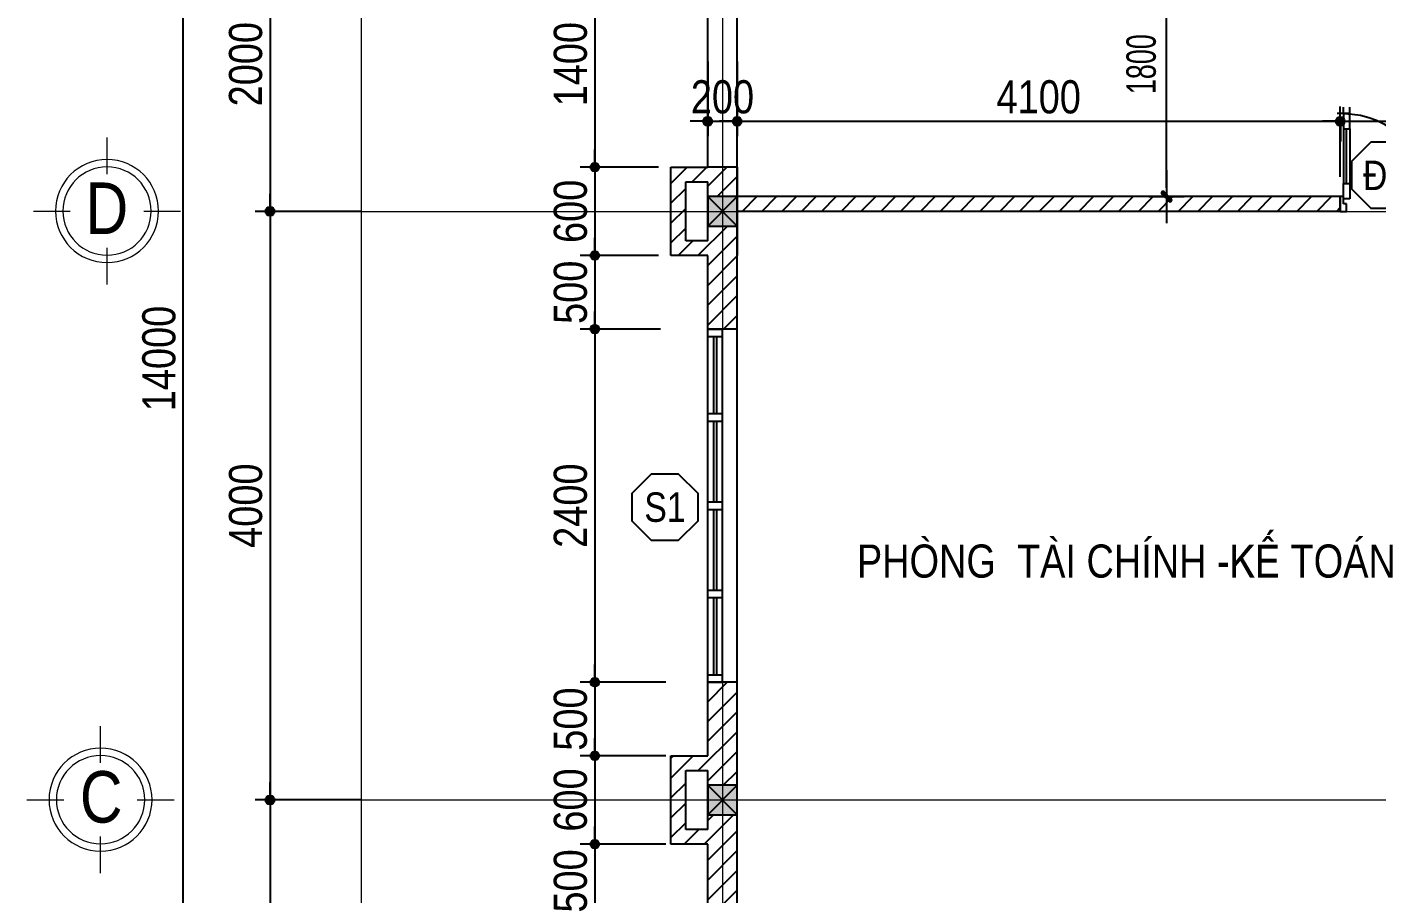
# Model space of a CAD drawing. Header units: millimetres. Extents: x 159 to 40204, y 182 to 23522.
# Drawn here: x 159 to 9337, y 10836 to 16727 of the extents above; entities that cross this region are included whole.
import ezdxf
from ezdxf.enums import TextEntityAlignment as Align

# ---------------------------------------------------------------- set-up
doc = ezdxf.new("R2010")
doc.units = ezdxf.units.MM
doc.linetypes.add('ACAD_ISO10W100', pattern=[18, 12, -3, 0, -3])
for name, color, linetype in [('009', 251, 'Continuous'), ('DIM', 1, 'Continuous'), ('DOOR', 20, 'Continuous'), ('MEDIUM', 2, 'Continuous'), ('TAGS', 60, 'Continuous'), ('TEXT', 7, 'Continuous'), ('TUONG', 131, 'Continuous'), ('WALL', 4, 'Continuous')]:
    doc.layers.add(name, color=color, linetype=linetype)
doc.layers.add('TEN TRUC', color=3, linetype='Continuous', lineweight=18)
doc.layers.add('TRUC', color=24, linetype='Continuous', lineweight=0)
doc.styles.add('1', font='', dxfattribs={"height": 250})
doc.styles.add('HEL-CONDENSE', font='')
doc.styles.add('KICHTHUOC', font='', dxfattribs={"width": 0.8})
doc.styles.add('VNI-HELVE-CONDENSEN', font='')
doc.styles.get('1').set_extended_font_data('VNI-Helve-Condense')
doc.styles.get('HEL-CONDENSE').set_extended_font_data('VNI-Helve-Condense')
doc.styles.get('KICHTHUOC').set_extended_font_data('VNI-Helve-Condense')
doc.styles.get('VNI-HELVE-CONDENSEN').set_extended_font_data('VNI-Helve-Condense')
doc.dimstyles.new('1-100', dxfattribs={"dimtxt": 200, "dimasz": 60, "dimexe": 0, "dimexo": 0, "dimgap": 70, "dimtad": 1, "dimtoh": 1, "dimdec": 0, "dimzin": 9, "dimdsep": 46, "dimtxsty": 'KICHTHUOC', "dimblk": 'KTHUOC', "dimcen": 15, "dimdle": 150, "dimclrd": 256, "dimclre": 256, "dimclrt": 7, "dimadec": 0, "dimazin": 0, "dimtfac": 1, "dimtdec": 0, "dimtix": 1, "dimtmove": 2, "dimatfit": 3, "dimfxl": 1, "dimtolj": 1, "dimtzin": 1, "dimarcsym": 0})
doc.dimstyles.new('D100', dxfattribs={"dimtxt": 225, "dimasz": 1.2, "dimexe": 100, "dimexo": 0, "dimgap": 50, "dimtad": 1, "dimdec": 0, "dimzin": 13, "dimdsep": 46, "dimtxsty": 'HEL-CONDENSE', "dimblk": 'D50', "dimcen": 0, "dimclrd": 1, "dimclre": 1, "dimclrt": 7, "dimadec": 0, "dimazin": 0, "dimtfac": 1, "dimtdec": 0, "dimtmove": 0, "dimatfit": 3, "dimldrblk": 'D50', "dimfxl": 1, "dimtolj": 1, "dimtzin": 13, "dimarcsym": 0})

# ---------------------------------------------------------------- blocks, each defined once
blk = doc.blocks.new('A$C1CA434F2')
at = {"layer": 'DOOR'}
for p, q in [((-289.1, -309.3), (-289.1, -409.3)), ((-289.1, -309.3), (2110.9, -309.3)), ((-239.1, -309.3), (-239.1, -409.3)), ((885.9, -309.3), (885.9, -409.3)), ((935.9, -309.3), (935.9, -409.3)), ((1486.2, -309.3), (1486.2, -409.3)), ((1536.2, -309.3), (1536.2, -409.3)), ((2060.9, -309.3), (2060.9, -409.3)), ((2110.9, -309.3), (2110.9, -409.3)), ((-289.1, -409.3), (2110.9, -409.3))]:
    blk.add_line(p, q, dxfattribs=at)
at = {"layer": 'DOOR', "color": 251}
for p, q in [((285.2, -349.3), (-239.1, -349.3)), ((885.9, -349.3), (335.2, -349.3)), ((1486.2, -349.3), (935.9, -349.3)), ((2060.9, -349.3), (1536.2, -349.3)), ((285.2, -369.3), (-239.1, -369.3)), ((885.9, -369.3), (335.2, -369.3)), ((1486.2, -369.3), (935.9, -369.3)), ((2060.9, -369.3), (1536.2, -369.3))]:
    blk.add_line(p, q, dxfattribs=at)
at = {"layer": 'DOOR', "linetype": 'ByBlock', "lineweight": -2}
for p, q in [((285.2, -409.3), (285.2, -309.3)), ((335.2, -409.3), (335.2, -309.3))]:
    blk.add_line(p, q, dxfattribs=at)
blk = doc.blocks.new('D50')
at = {"layer": 'DIM'}
blk.add_hatch(color=256, dxfattribs=at).paths.add_polyline_path([(25, 0, 1), (-25, 0, 1)])
blk.add_line((25, 0), (100, 0), dxfattribs=at)
blk.add_circle((0, 0), 25, dxfattribs=at)
blk = doc.blocks.new('*D442')
at = {"layer": 'DEFPOINTS', "color": 0, "transparency": 16777216}
for p in [(2433.4, 17474.4), (1811.5, 15474.4), (2433.4, 15474.4)]:
    blk.add_point(p, dxfattribs=at)
at = {"layer": 'DIM', "color": 1, "lineweight": -2, "transparency": 16777216}
for p, q in [((2433.4, 17474.4), (1711.5, 17474.4)), ((1811.5, 17473.2), (1811.5, 15475.6)), ((2433.4, 15474.4), (1711.5, 15474.4))]:
    blk.add_line(p, q, dxfattribs=at)
at = {"layer": 'DIM', "color": 1, "lineweight": -2, "transparency": 16777216, "xscale": 1.199999999999999, "yscale": 1.199999999999999, "zscale": 1.199999999999999}
for p, rotation in [((1811.5, 17474.4), 90), ((1811.5, 15474.4), 270)]:
    blk.add_blockref('D50', p, dxfattribs=dict(at, rotation=rotation))
at = {"layer": 'DIM', "color": 7, "transparency": 16777216, "insert": (1646.6, 16474.4), "char_height": 225, "attachment_point": 5, "rotation": 90, "style": 'HEL-CONDENSE'}
blk.add_mtext('\\A1;2000', dxfattribs=at)
blk = doc.blocks.new('*D443')
at = {"layer": 'DEFPOINTS', "color": 0, "transparency": 16777216}
for p in [(2433.4, 15474.4), (1811.5, 11474.4), (2433.4, 11474.4)]:
    blk.add_point(p, dxfattribs=at)
at = {"layer": 'DIM', "color": 1, "lineweight": -2, "transparency": 16777216}
for p, q in [((2433.4, 15474.4), (1711.5, 15474.4)), ((1811.5, 15473.2), (1811.5, 11475.6)), ((2433.4, 11474.4), (1711.5, 11474.4))]:
    blk.add_line(p, q, dxfattribs=at)
at = {"layer": 'DIM', "color": 1, "lineweight": -2, "transparency": 16777216, "xscale": 1.199999999999999, "yscale": 1.199999999999999, "zscale": 1.199999999999999}
for p, rotation in [((1811.5, 15474.4), 90), ((1811.5, 11474.4), 270)]:
    blk.add_blockref('D50', p, dxfattribs=dict(at, rotation=rotation))
at = {"layer": 'DIM', "color": 7, "transparency": 16777216, "insert": (1646.6, 13474.4), "char_height": 225, "attachment_point": 5, "rotation": 90, "style": 'HEL-CONDENSE'}
blk.add_mtext('\\A1;4000', dxfattribs=at)
blk = doc.blocks.new('*D444')
at = {"layer": 'DEFPOINTS', "color": 0, "transparency": 16777216}
for p in [(2433.4, 11474.4), (1811.5, 9474.4), (2433.4, 9474.4)]:
    blk.add_point(p, dxfattribs=at)
at = {"layer": 'DIM', "color": 1, "lineweight": -2, "transparency": 16777216}
for p, q in [((2433.4, 11474.4), (1711.5, 11474.4)), ((1811.5, 11473.2), (1811.5, 9475.6)), ((2433.4, 9474.4), (1711.5, 9474.4))]:
    blk.add_line(p, q, dxfattribs=at)
at = {"layer": 'DIM', "color": 1, "lineweight": -2, "transparency": 16777216, "xscale": 1.199999999999999, "yscale": 1.199999999999999, "zscale": 1.199999999999999}
for p, rotation in [((1811.5, 11474.4), 90), ((1811.5, 9474.4), 270)]:
    blk.add_blockref('D50', p, dxfattribs=dict(at, rotation=rotation))
at = {"layer": 'DIM', "color": 7, "transparency": 16777216, "insert": (1646.6, 10474.4), "char_height": 225, "attachment_point": 5, "rotation": 90, "style": 'HEL-CONDENSE'}
blk.add_mtext('\\A1;2000', dxfattribs=at)
blk = doc.blocks.new('A$C206177D3')
at = {"layer": 'TEN TRUC', "ltscale": 1000}
for p, q in [((-36.6, 240.1), (-36.6, 490.1)), ((-286.6, -9.9), (-536.6, -9.9)), ((463.4, -9.9), (213.4, -9.9)), ((-36.6, -509.9), (-36.6, -259.9))]:
    blk.add_line(p, q, dxfattribs=at)
blk.add_circle((-36.6, -9.9), 350, dxfattribs=at)
at = {"layer": 'TEN TRUC', "color": 254, "ltscale": 1000}
blk.add_circle((-36.6, -9.9), 300, dxfattribs=at)
blk = doc.blocks.new('A$C225A2996')
at = {"layer": 'WALL'}
blk.add_hatch(color=4, dxfattribs=at).paths.add_polyline_path([(531.4, 81.6), (731.4, 81.6), (731.4, 281.6), (531.4, 281.6)])
at = {"layer": 'WALL', "color": 4}
for p, q in [((531.4, 281.6), (731.4, 81.6)), ((531.4, 81.6), (731.4, 281.6))]:
    blk.add_line(p, q, dxfattribs=at)
blk.add_lwpolyline([(531.4, 81.6), (731.4, 81.6), (731.4, 281.6), (531.4, 281.6)], close=True, dxfattribs=at)
blk = doc.blocks.new('KH-CUADI')
at = {"layer": 'TAGS'}
blk.add_lwpolyline([(-124, 300), (-300, 124), (-300, -124), (-124, -300), (124, -300), (300, -124), (300, 124), (124, 300)], close=True, dxfattribs=at)
at = {"layer": 'TAGS', "style": 'VNI-HELVE-CONDENSEN'}
blk.add_attdef('D', text='', height=300, dxfattribs=at).set_placement((0, 0), align=Align.MIDDLE)
blk = doc.blocks.new('A$C48B57989')
at = {"layer": 'DOOR'}
for p, q in [((-446, 752.5), (-403.1, 752.5)), ((-446, 652.5), (-446, 752.5)), ((-403.1, 752.5), (-403.1, 702.5)), ((711.1, 752.5), (711.1, 702.5)), ((754, 752.5), (711.1, 752.5)), ((754, 652.5), (754, 752.5)), ((-424.6, 652.5), (-446, 652.5)), ((-403.1, 702.5), (-424.6, 702.5)), ((-424.6, 702.5), (-424.6, 652.5)), ((-381.7, 666.8), (-424.6, 666.8)), ((-424.6, 666.8), (-424.6, 563.9)), ((-381.7, 563.9), (-381.7, 666.8)), ((689.7, 563.9), (689.7, 652.5)), ((689.7, 652.5), (732.6, 652.5)), ((711.1, 702.5), (732.6, 702.5)), ((732.6, 702.5), (732.6, 652.5)), ((732.6, 652.5), (754, 652.5)), ((732.6, 652.5), (732.6, 563.9)), ((-424.6, 563.9), (-381.7, 563.9)), ((-424.6, 171.4), (-424.6, 563.9)), ((-403.1, 563.9), (-403.1, 191)), ((-381.7, 191), (-381.7, 563.9)), ((689.7, 191), (689.7, 563.9)), ((732.6, 563.9), (689.7, 563.9)), ((711.1, 563.9), (711.1, 191)), ((732.6, 171.4), (732.6, 563.9)), ((-448.8, 131.8), (-448.8, 277.2)), ((-443.9, 277.2), (-448.8, 277.2)), ((-443.9, 156), (-443.9, 277.2)), ((752, 156), (752, 277.2)), ((752, 277.2), (756.8, 277.2)), ((756.8, 131.8), (756.8, 277.2)), ((-424.6, 191), (-381.7, 191)), ((-424.6, 88.2), (-424.6, 191)), ((-381.7, 191), (-381.7, 88.2)), ((732.6, 191), (689.7, 191)), ((689.7, 191), (689.7, 88.2)), ((732.6, 88.2), (732.6, 191)), ((-424.6, 131.8), (-448.8, 131.8)), ((-424.6, 156), (-443.9, 156)), ((-424.6, 131.8), (-424.6, 156)), ((732.6, 131.8), (732.6, 156)), ((732.6, 156), (752, 156)), ((732.6, 131.8), (756.8, 131.8)), ((-424.6, 88.2), (-467.4, 88.2)), ((-424.6, 88.2), (-424.6, 45.3)), ((-381.7, 88.2), (-424.6, 88.2)), ((-381.7, 88.2), (-381.7, 45.3)), ((689.7, 88.2), (689.7, 45.3)), ((689.7, 88.2), (732.6, 88.2)), ((732.6, 88.2), (732.6, 45.3)), ((732.6, 88.2), (775.4, 88.2))]:
    blk.add_line(p, q, dxfattribs=at)
at = {"layer": 'DOOR', "color": 251}
for centre, major_axis, start_param, end_param in [((-424.6, 666.8), (409.1, 409.1), 3.926991, 5.497787), ((732.6, 666.8), (-409.1, 409.1), 0.785398, 2.356194)]:
    blk.add_ellipse(centre, major_axis=major_axis, ratio=1, start_param=start_param, end_param=end_param, dxfattribs=at)
blk = doc.blocks.new('*D253')
at = {"layer": 'DEFPOINTS', "color": 0, "transparency": 16777216}
for p in [(4787.4, 16492.8), (4987.4, 16492.8), (4987.4, 16086.1)]:
    blk.add_point(p, dxfattribs=at)
at = {"layer": 'DIM', "color": 1, "lineweight": -2, "transparency": 16777216}
for p, q in [((4787.4, 16492.8), (4787.4, 15986.1)), ((4987.4, 16492.8), (4987.4, 15986.1)), ((4788.6, 16086.1), (4986.2, 16086.1))]:
    blk.add_line(p, q, dxfattribs=at)
at = {"layer": 'DIM', "color": 1, "lineweight": -2, "transparency": 16777216, "xscale": 1.199999999999999, "yscale": 1.199999999999999, "zscale": 1.199999999999999, "rotation": 180}
blk.add_blockref('D50', (4787.4, 16086.1), dxfattribs=at)
at = {"layer": 'DIM', "color": 1, "lineweight": -2, "transparency": 16777216, "xscale": 1.199999999999999, "yscale": 1.199999999999999, "zscale": 1.199999999999999}
blk.add_blockref('D50', (4987.4, 16086.1), dxfattribs=at)
at = {"layer": 'DIM', "color": 7, "transparency": 16777216, "insert": (4887.4, 16251), "char_height": 225, "attachment_point": 5, "style": 'HEL-CONDENSE'}
blk.add_mtext('\\A1;200', dxfattribs=at)
blk = doc.blocks.new('*D254')
at = {"layer": 'DEFPOINTS', "color": 0, "transparency": 16777216}
for p in [(4987.4, 16492.8), (9087.4, 16086.1), (9087.4, 15709.6)]:
    blk.add_point(p, dxfattribs=at)
at = {"layer": 'DIM', "color": 1, "lineweight": -2, "transparency": 16777216}
for p, q in [((4987.4, 16492.8), (4987.4, 15986.1)), ((9087.4, 15709.6), (9087.4, 16186.1)), ((4988.6, 16086.1), (9086.2, 16086.1))]:
    blk.add_line(p, q, dxfattribs=at)
at = {"layer": 'DIM', "color": 1, "lineweight": -2, "transparency": 16777216, "xscale": 1.199999999999999, "yscale": 1.199999999999999, "zscale": 1.199999999999999, "rotation": 180}
blk.add_blockref('D50', (4987.4, 16086.1), dxfattribs=at)
at = {"layer": 'DIM', "color": 1, "lineweight": -2, "transparency": 16777216, "xscale": 1.199999999999999, "yscale": 1.199999999999999, "zscale": 1.199999999999999}
blk.add_blockref('D50', (9087.4, 16086.1), dxfattribs=at)
at = {"layer": 'DIM', "color": 7, "transparency": 16777216, "insert": (7037.4, 16251), "char_height": 225, "attachment_point": 5, "style": 'HEL-CONDENSE'}
blk.add_mtext('\\A1;4100', dxfattribs=at)
blk = doc.blocks.new('*D255')
at = {"layer": 'DEFPOINTS', "color": 0, "transparency": 16777216}
for p in [(10287.4, 16086.1), (9087.4, 15709.6), (10287.4, 15609.6)]:
    blk.add_point(p, dxfattribs=at)
at = {"layer": 'DIM', "color": 1, "lineweight": -2, "transparency": 16777216}
for p, q in [((9087.4, 15709.6), (9087.4, 16186.1)), ((10287.4, 15609.6), (10287.4, 16186.1)), ((9088.6, 16086.1), (10286.2, 16086.1))]:
    blk.add_line(p, q, dxfattribs=at)
at = {"layer": 'DIM', "color": 1, "lineweight": -2, "transparency": 16777216, "xscale": 1.199999999999999, "yscale": 1.199999999999999, "zscale": 1.199999999999999, "rotation": 180}
blk.add_blockref('D50', (9087.4, 16086.1), dxfattribs=at)
at = {"layer": 'DIM', "color": 1, "lineweight": -2, "transparency": 16777216, "xscale": 1.199999999999999, "yscale": 1.199999999999999, "zscale": 1.199999999999999}
blk.add_blockref('D50', (10287.4, 16086.1), dxfattribs=at)
at = {"layer": 'DIM', "color": 7, "transparency": 16777216, "insert": (9687.4, 16251), "char_height": 225, "attachment_point": 5, "style": 'HEL-CONDENSE'}
blk.add_mtext('\\A1;1200', dxfattribs=at)
blk = doc.blocks.new('*D308')
at = {"layer": 'DEFPOINTS', "color": 0, "transparency": 16777216}
for p in [(4443.2, 17174.4), (4019.7, 15774.4), (4452.4, 15774.4)]:
    blk.add_point(p, dxfattribs=at)
at = {"layer": 'DIM', "color": 1, "lineweight": -2, "transparency": 16777216}
for p, q in [((4443.2, 17174.4), (3919.7, 17174.4)), ((4019.7, 17173.2), (4019.7, 15775.6)), ((4452.4, 15774.4), (3919.7, 15774.4))]:
    blk.add_line(p, q, dxfattribs=at)
at = {"layer": 'DIM', "color": 1, "lineweight": -2, "transparency": 16777216, "xscale": 1.199999999999999, "yscale": 1.199999999999999, "zscale": 1.199999999999999}
for p, rotation in [((4019.7, 17174.4), 90), ((4019.7, 15774.4), 270)]:
    blk.add_blockref('D50', p, dxfattribs=dict(at, rotation=rotation))
at = {"layer": 'DIM', "color": 7, "transparency": 16777216, "insert": (3854.8, 16474.4), "char_height": 225, "attachment_point": 5, "rotation": 90, "style": 'HEL-CONDENSE'}
blk.add_mtext('\\A1;1400', dxfattribs=at)
blk = doc.blocks.new('*D309')
at = {"layer": 'DEFPOINTS', "color": 0, "transparency": 16777216}
for p in [(4452.4, 15774.4), (4019.7, 15174.4), (4452.4, 15174.4)]:
    blk.add_point(p, dxfattribs=at)
at = {"layer": 'DIM', "color": 1, "lineweight": -2, "transparency": 16777216}
for p, q in [((4452.4, 15774.4), (3919.7, 15774.4)), ((4019.7, 15773.2), (4019.7, 15175.6)), ((4452.4, 15174.4), (3919.7, 15174.4))]:
    blk.add_line(p, q, dxfattribs=at)
at = {"layer": 'DIM', "color": 1, "lineweight": -2, "transparency": 16777216, "xscale": 1.199999999999999, "yscale": 1.199999999999999, "zscale": 1.199999999999999}
for p, rotation in [((4019.7, 15774.4), 90), ((4019.7, 15174.4), 270)]:
    blk.add_blockref('D50', p, dxfattribs=dict(at, rotation=rotation))
at = {"layer": 'DIM', "color": 7, "transparency": 16777216, "insert": (3854.8, 15474.4), "char_height": 225, "attachment_point": 5, "rotation": 90, "style": 'HEL-CONDENSE'}
blk.add_mtext('\\A1;600', dxfattribs=at)
blk = doc.blocks.new('*D310')
at = {"layer": 'DEFPOINTS', "color": 0, "transparency": 16777216}
for p in [(4452.4, 15174.4), (4019.7, 14674.4), (4465.8, 14674.4)]:
    blk.add_point(p, dxfattribs=at)
at = {"layer": 'DIM', "color": 1, "lineweight": -2, "transparency": 16777216}
for p, q in [((4452.4, 15174.4), (3919.7, 15174.4)), ((4019.7, 15173.2), (4019.7, 14675.6)), ((4465.8, 14674.4), (3919.7, 14674.4))]:
    blk.add_line(p, q, dxfattribs=at)
at = {"layer": 'DIM', "color": 1, "lineweight": -2, "transparency": 16777216, "xscale": 1.199999999999999, "yscale": 1.199999999999999, "zscale": 1.199999999999999}
for p, rotation in [((4019.7, 15174.4), 90), ((4019.7, 14674.4), 270)]:
    blk.add_blockref('D50', p, dxfattribs=dict(at, rotation=rotation))
at = {"layer": 'DIM', "color": 7, "transparency": 16777216, "insert": (3854.8, 14924.4), "char_height": 225, "attachment_point": 5, "rotation": 90, "style": 'HEL-CONDENSE'}
blk.add_mtext('\\A1;500', dxfattribs=at)
blk = doc.blocks.new('*D311')
at = {"layer": 'DEFPOINTS', "color": 0, "transparency": 16777216}
for p in [(4465.8, 14674.4), (4019.7, 12274.4), (4502.4, 12274.4)]:
    blk.add_point(p, dxfattribs=at)
at = {"layer": 'DIM', "color": 1, "lineweight": -2, "transparency": 16777216}
for p, q in [((4465.8, 14674.4), (3919.7, 14674.4)), ((4019.7, 14673.2), (4019.7, 12275.6)), ((4502.4, 12274.4), (3919.7, 12274.4))]:
    blk.add_line(p, q, dxfattribs=at)
at = {"layer": 'DIM', "color": 1, "lineweight": -2, "transparency": 16777216, "xscale": 1.199999999999999, "yscale": 1.199999999999999, "zscale": 1.199999999999999}
for p, rotation in [((4019.7, 14674.4), 90), ((4019.7, 12274.4), 270)]:
    blk.add_blockref('D50', p, dxfattribs=dict(at, rotation=rotation))
at = {"layer": 'DIM', "color": 7, "transparency": 16777216, "insert": (3854.8, 13474.4), "char_height": 225, "attachment_point": 5, "rotation": 90, "style": 'HEL-CONDENSE'}
blk.add_mtext('\\A1;2400', dxfattribs=at)
blk = doc.blocks.new('*D312')
at = {"layer": 'DEFPOINTS', "color": 0, "transparency": 16777216}
for p in [(4502.4, 12274.4), (4019.7, 11774.4), (4502.5, 11774.4)]:
    blk.add_point(p, dxfattribs=at)
at = {"layer": 'DIM', "color": 1, "lineweight": -2, "transparency": 16777216}
for p, q in [((4502.4, 12274.4), (3919.7, 12274.4)), ((4019.7, 12273.2), (4019.7, 11775.6)), ((4502.5, 11774.4), (3919.7, 11774.4))]:
    blk.add_line(p, q, dxfattribs=at)
at = {"layer": 'DIM', "color": 1, "lineweight": -2, "transparency": 16777216, "xscale": 1.199999999999999, "yscale": 1.199999999999999, "zscale": 1.199999999999999}
for p, rotation in [((4019.7, 12274.4), 90), ((4019.7, 11774.4), 270)]:
    blk.add_blockref('D50', p, dxfattribs=dict(at, rotation=rotation))
at = {"layer": 'DIM', "color": 7, "transparency": 16777216, "insert": (3854.8, 12024.4), "char_height": 225, "attachment_point": 5, "rotation": 90, "style": 'HEL-CONDENSE'}
blk.add_mtext('\\A1;500', dxfattribs=at)
blk = doc.blocks.new('*D313')
at = {"layer": 'DEFPOINTS', "color": 0, "transparency": 16777216}
for p in [(4502.5, 11774.4), (4019.7, 11174.4), (4502.5, 11174.4)]:
    blk.add_point(p, dxfattribs=at)
at = {"layer": 'DIM', "color": 1, "lineweight": -2, "transparency": 16777216}
for p, q in [((4502.5, 11774.4), (3919.7, 11774.4)), ((4019.7, 11773.2), (4019.7, 11175.6)), ((4502.5, 11174.4), (3919.7, 11174.4))]:
    blk.add_line(p, q, dxfattribs=at)
at = {"layer": 'DIM', "color": 1, "lineweight": -2, "transparency": 16777216, "xscale": 1.199999999999999, "yscale": 1.199999999999999, "zscale": 1.199999999999999}
for p, rotation in [((4019.7, 11774.4), 90), ((4019.7, 11174.4), 270)]:
    blk.add_blockref('D50', p, dxfattribs=dict(at, rotation=rotation))
at = {"layer": 'DIM', "color": 7, "transparency": 16777216, "insert": (3854.8, 11474.4), "char_height": 225, "attachment_point": 5, "rotation": 90, "style": 'HEL-CONDENSE'}
blk.add_mtext('\\A1;600', dxfattribs=at)
blk = doc.blocks.new('*D314')
at = {"layer": 'DEFPOINTS', "color": 0, "transparency": 16777216}
for p in [(4502.5, 11174.4), (4019.7, 10674.4), (4502.4, 10674.4)]:
    blk.add_point(p, dxfattribs=at)
at = {"layer": 'DIM', "color": 1, "lineweight": -2, "transparency": 16777216}
for p, q in [((4502.5, 11174.4), (3919.7, 11174.4)), ((4019.7, 11173.2), (4019.7, 10675.6)), ((4502.4, 10674.4), (3919.7, 10674.4))]:
    blk.add_line(p, q, dxfattribs=at)
at = {"layer": 'DIM', "color": 1, "lineweight": -2, "transparency": 16777216, "xscale": 1.199999999999999, "yscale": 1.199999999999999, "zscale": 1.199999999999999}
for p, rotation in [((4019.7, 11174.4), 90), ((4019.7, 10674.4), 270)]:
    blk.add_blockref('D50', p, dxfattribs=dict(at, rotation=rotation))
at = {"layer": 'DIM', "color": 7, "transparency": 16777216, "insert": (3854.8, 10924.4), "char_height": 225, "attachment_point": 5, "rotation": 90, "style": 'HEL-CONDENSE'}
blk.add_mtext('\\A1;500', dxfattribs=at)
blk = doc.blocks.new('*D339')
at = {"layer": 'DEFPOINTS', "color": 0, "transparency": 16777216}
for p in [(1222.1, 21474.4), (3230.1, 21474.4), (2930.1, 7474.4)]:
    blk.add_point(p, dxfattribs=at)
at = {"layer": 'DIM', "color": 1, "lineweight": -2, "transparency": 16777216}
for p, q in [((3230.1, 21474.4), (1122.1, 21474.4)), ((1222.1, 7475.6), (1222.1, 21473.2)), ((2930.1, 7474.4), (1122.1, 7474.4))]:
    blk.add_line(p, q, dxfattribs=at)
at = {"layer": 'DIM', "color": 1, "lineweight": -2, "transparency": 16777216, "xscale": 1.199999999999999, "yscale": 1.199999999999999, "zscale": 1.199999999999999}
for p, rotation in [((1222.1, 21474.4), 90), ((1222.1, 7474.4), 270)]:
    blk.add_blockref('D50', p, dxfattribs=dict(at, rotation=rotation))
at = {"layer": 'DIM', "color": 7, "transparency": 16777216, "insert": (1057.2, 14474.4), "char_height": 225, "attachment_point": 5, "rotation": 90, "style": 'HEL-CONDENSE'}
blk.add_mtext('\\A1;14000', dxfattribs=at)
blk = doc.blocks.new('KTHUOC')
at = {"ltscale": 50}
h = blk.add_hatch(color=256, dxfattribs=at)
edge = h.paths.add_edge_path()
edge.add_line((0.28, 0.53), (-0.53, -0.28))
edge.add_arc((-0.41, -0.41), 0.175, 135, 225)
edge.add_arc((-0.41, -0.41), 0.175, 225, 315)
edge.add_line((-0.28, -0.53), (0.53, 0.28))
edge.add_arc((0.41, 0.41), 0.175, 315, 405)
edge.add_arc((0.41, 0.41), 0.175, 45, 135)
for p, q in [((0, -2), (0, 2)), ((-3, 0), (3, 0))]:
    blk.add_line(p, q)
blk.add_lwpolyline([(0.28, 0.53), (-0.53, -0.28, 0.414214), (-0.53, -0.53), (-0.53, -0.53, 0.414214), (-0.28, -0.53), (0.53, 0.28, 0.414214), (0.53, 0.53), (0.53, 0.53, 0.414214)], format="xyb", close=True)
blk = doc.blocks.new('*D350')
at = {"layer": '009', "lineweight": -2, "transparency": 16777216}
for p, q in [((7816.5, 17374.4), (7907, 17374.4)), ((7907, 15634.4), (7907, 17314.4)), ((7816.5, 15574.4), (7907, 15574.4))]:
    blk.add_line(p, q, dxfattribs=at)
at = {"layer": 'DEFPOINTS', "color": 0, "transparency": 16777216}
for p in [(7816.5, 17374.4), (7907, 17374.4), (7816.5, 15574.4)]:
    blk.add_point(p, dxfattribs=at)
at = {"layer": '009', "lineweight": -2, "transparency": 16777216, "xscale": 60, "yscale": 60, "zscale": 60}
for p, rotation in [((7907, 17374.4), 90), ((7907, 15574.4), 270)]:
    blk.add_blockref('KTHUOC', p, dxfattribs=dict(at, rotation=rotation))
at = {"layer": '009', "color": 7, "transparency": 16777216, "insert": (7734.9, 16474.4), "char_height": 200, "attachment_point": 5, "rotation": 90, "style": 'KICHTHUOC'}
blk.add_mtext('\\A1;1800', dxfattribs=at)

msp = doc.modelspace()

# ---------------------------------------------------------------- hatches: boundary and pattern name
at = {"layer": '009'}
h = msp.add_hatch(dxfattribs=at)
h.set_pattern_fill('ANSI31', color=256, scale=30, style=0)
h.set_pattern_definition([(45, (-1294113.77, -362286.2), (-67.351921, 67.351921), [])])
h.paths.add_polyline_path([(10987.376, 11374.361), (10787.376, 11374.361), (10787.376, 10674.361), (10987.376, 10674.361)])
h.paths.add_polyline_path([(8687.376, 7574.361), (7187.376, 7574.361), (7187.376, 7374.361), (7637.376, 7374.361), (7637.376, 7174.361), (8237.376, 7174.361), (8237.376, 7374.361), (8687.376, 7374.361)])
h.paths.add_polyline_path([(7737.376, 7374.361), (8137.376, 7374.361), (8137.376, 7274.361), (7737.376, 7274.361)], flags=17)
h.paths.add_polyline_path([(5787.376, 7574.361), (5287.376, 7574.361), (4987.376, 7574.361), (4987.376, 7374.361), (5187.376, 7374.361), (5187.376, 7224.361), (4637.376, 7224.361), (4637.376, 7624.361), (4787.376, 7624.361), (4787.376, 7574.361), (4987.376, 7574.361), (4987.376, 8274.361), (4787.376, 8274.361), (4787.376, 7724.361), (4537.376, 7724.361), (4537.376, 7124.361), (5287.376, 7124.361), (5287.376, 7374.361), (5787.376, 7374.361)])
h.paths.add_polyline_path([(4987.376, 11374.361), (4787.376, 11374.361), (4787.376, 11274.361), (4637.376, 11274.361), (4637.376, 11674.361), (4787.376, 11674.361), (4787.376, 11574.361), (4987.376, 11574.361), (4987.376, 12274.361), (4787.376, 12274.361), (4787.376, 11774.361), (4537.376, 11774.361), (4537.376, 11174.361), (4787.376, 11174.361), (4787.376, 10674.361), (4987.376, 10674.361)])
h.paths.add_polyline_path([(10887.376, 15374.361), (10787.376, 15374.361), (10787.376, 11574.361), (10887.376, 11574.361)])
h.paths.add_polyline_path([(11687.376, 11574.361), (10987.376, 11574.361), (10987.376, 11374.361), (11687.376, 11374.361)])
h.paths.add_polyline_path([(4987.376, 15374.361), (4787.376, 15374.361), (4787.376, 15274.361), (4637.376, 15274.361), (4637.376, 15674.361), (4787.376, 15674.361), (4787.376, 15574.361), (4987.376, 15574.361), (4987.376, 15774.361), (4787.376, 15774.361), (4537.376, 15774.361), (4537.376, 15174.361), (4787.376, 15174.361), (4787.376, 14674.361), (4987.376, 14674.361)])
h.paths.add_polyline_path([(9087.376, 15574.361), (4987.376, 15574.361), (4987.376, 15474.361), (9087.376, 15474.361)])
h.paths.add_polyline_path([(10787.376, 15574.361), (10287.376, 15574.361), (10287.376, 15474.361), (10787.376, 15474.361)])
h.paths.add_polyline_path([(13787.376, 15574.361), (11987.777, 15574.361), (11987.777, 15474.361), (13787.376, 15474.361)])
h.paths.add_polyline_path([(17687.376, 15574.361), (13987.376, 15574.361), (13987.376, 15474.361), (17687.376, 15474.361)])
h.paths.add_polyline_path([(14687.376, 11574.361), (13987.376, 11574.361), (13987.376, 11374.361), (14087.376, 11374.361), (14087.376, 11274.361), (13687.376, 11274.361), (13687.376, 11374.361), (13787.376, 11374.361), (13787.376, 11574.361), (13087.376, 11574.361), (13087.376, 11374.361), (13587.376, 11374.361), (13587.376, 11174.361), (14187.376, 11174.361), (14187.376, 11374.361), (14687.376, 11374.361)])
h.paths.add_polyline_path([(17337.376, 11574.361), (16087.376, 11574.361), (16087.376, 11374.361), (16587.376, 11374.361), (16587.376, 11174.361), (17187.376, 11174.361), (17187.376, 11374.361), (17337.376, 11374.361)])
h.paths.add_polyline_path([(17087.376, 11374.361), (17087.376, 11274.361), (16687.376, 11274.361), (16687.376, 11374.361)], flags=17)
h.paths.add_polyline_path([(19287.376, 15574.361), (18887.376, 15574.361), (18887.376, 15474.361), (19287.376, 15474.361)])

# ---------------------------------------------------------------- linework, layer by layer
at = {"layer": 'MEDIUM'}
for p, q in [((4787.376, 15774.361), (4787.376, 17174.361)), ((4987.376, 15774.361), (4987.376, 17174.361)), ((4987.376, 12274.361), (4987.376, 14674.361))]:
    msp.add_line(p, q, dxfattribs=at)
at = {"layer": 'TRUC', "linetype": 'ACAD_ISO10W100', "ltscale": 0.2}
msp.add_lwpolyline([(2433.392, 23521.617), (40203.704, 23521.617), (40203.704, 2444.588), (2433.392, 2444.588)], close=True, dxfattribs=at)
for points in [[(4887.376, 23521.617), (4887.376, 2444.588)], [(2433.392, 15474.361), (40203.704, 15474.361)], [(2433.392, 11474.361), (40203.704, 11474.361)]]:
    msp.add_lwpolyline(points, dxfattribs=at)
at = {"layer": 'TUONG'}
for p, q in [((4537.376, 15174.361), (4537.376, 15774.361)), ((4537.376, 15774.361), (4787.376, 15774.361)), ((4987.376, 15774.361), (4987.376, 15174.361)), ((4637.376, 15274.361), (4637.376, 15674.361)), ((4637.376, 15674.361), (4787.376, 15674.361)), ((9087.376, 15574.361), (4987.376, 15574.361)), ((9087.376, 15474.361), (9087.376, 15574.361)), ((9087.376, 15474.361), (4987.376, 15474.361)), ((4787.376, 15274.361), (4637.376, 15274.361)), ((4787.376, 15174.361), (4537.376, 15174.361)), ((4987.376, 14674.361), (4787.376, 14674.361)), ((4987.376, 12274.361), (4787.376, 12274.361)), ((4537.376, 11174.361), (4537.376, 11774.361)), ((4537.376, 11774.361), (4787.376, 11774.361)), ((4637.376, 11274.361), (4637.376, 11674.361)), ((4637.376, 11674.361), (4787.376, 11674.361)), ((4787.376, 11274.361), (4637.376, 11274.361)), ((4787.376, 11174.361), (4537.376, 11174.361))]:
    msp.add_line(p, q, dxfattribs=at)
for points in [[(4787.376, 15774.361), (4787.376, 15774.361)], [(4987.376, 15774.361), (4787.376, 15774.361)], [(4987.376, 14674.361), (4987.376, 15774.361)], [(4787.376, 15274.361), (4787.376, 15674.361)], [(4787.376, 14674.361), (4787.376, 15174.361)], [(4787.376, 11774.361), (4787.376, 12274.361)], [(4987.376, 10674.361), (4987.376, 12274.361)], [(4787.376, 11274.361), (4787.376, 11674.361)], [(4787.376, 10674.361), (4787.376, 11174.361)]]:
    msp.add_lwpolyline(points, dxfattribs=at)

# ---------------------------------------------------------------- block references
at = {"layer": 'DOOR', "xscale": -1, "rotation": 180}
msp.add_blockref('A$C48B57989', (9533.369, 16226.834), dxfattribs=at)
at = {"layer": 'DOOR', "rotation": 90}
msp.add_blockref('A$C1CA434F2', (4478.092, 12563.456), dxfattribs=at)
at = {"layer": 'TAGS', "ltscale": 1000}
ref = msp.add_blockref('A$C206177D3', (667.075, 15486.225), dxfattribs=dict(at, xscale=-1))
ref.add_attrib('A', 'D', dxfattribs={"color": 7, "ltscale": 1000, "height": 350, "style": 'VNI-HELVE-CONDENSEN'}).set_placement((702.579, 15320.586), align=Align.CENTER)
at = {"layer": 'TAGS', "linetype": 'Continuous'}
ref = msp.add_blockref('KH-CUADI', (9388.403, 15720.553), dxfattribs=dict(at, xscale=0.75, yscale=0.75, zscale=0.75, rotation=180))
ref.add_attrib('D', 'Ñ2', dxfattribs={"color": 7, "height": 200, "style": 'VNI-HELVE-CONDENSEN'}).set_placement((9388.403, 15720.553), align=Align.MIDDLE)
ref = msp.add_blockref('KH-CUADI', (4496.688, 13464.563), dxfattribs=dict(at, xscale=0.75, yscale=0.75, zscale=0.75, rotation=180))
ref.add_attrib('D', 'S1', dxfattribs={"color": 7, "height": 200, "style": 'VNI-HELVE-CONDENSEN'}).set_placement((4496.688, 13464.563), align=Align.MIDDLE)
at = {"layer": 'TAGS', "ltscale": 1000}
ref = msp.add_blockref('A$C206177D3', (622.798, 11486.26), dxfattribs=dict(at, xscale=-1))
ref.add_attrib('A', 'C', dxfattribs={"color": 7, "ltscale": 1000, "height": 350, "style": 'VNI-HELVE-CONDENSEN'}).set_placement((663.902, 11320.622), align=Align.CENTER)
at = {"layer": 'TUONG', "color": 4}
for p in [(4255.986, 15292.728), (4255.986, 11292.728)]:
    msp.add_blockref('A$C225A2996', p, dxfattribs=at)

# ---------------------------------------------------------------- texts
at = {"layer": 'TEXT', "insert": (7633.528, 13210.506), "char_height": 225, "attachment_point": 2, "style": '1'}
msp.add_mtext('PHOØNG  TAØI CHÍNH -KEÁ TOAÙN', dxfattribs=at)

# ---------------------------------------------------------------- dimensions: what is measured, and where the dimension line sits
at = {"layer": '009'}
dim = msp.add_linear_dim(base=(7907.028, 17374.361), p1=(7816.515, 15574.361), p2=(7816.515, 17374.361), angle=90, dimstyle='1-100', dxfattribs=at)
dim.commit()
dim.dimension.update_dxf_attribs({"geometry": '*D350', "text_midpoint": (7734.895, 16474.361)})
at = {"layer": 'DIM'}
for base, p1, p2, picture, middle in [((1222.148, 21474.361), (2930.108, 7474.361), (3230.122, 21474.361), '*D339', (1057.248, 14474.361)), ((1811.532, 15474.361), (2433.392, 17474.361), (2433.392, 15474.361), '*D442', (1646.632, 16474.361)), ((4019.679, 15774.361), (4443.239, 17174.361), (4452.398, 15774.361), '*D308', (3854.779, 16474.361)), ((4019.679, 15174.361), (4452.398, 15774.361), (4452.398, 15174.361), '*D309', (3854.779, 15474.361)), ((1811.532, 11474.361), (2433.392, 15474.361), (2433.392, 11474.361), '*D443', (1646.632, 13474.361)), ((4019.679, 12274.361), (4465.771, 14674.361), (4502.39, 12274.361), '*D311', (3854.779, 13474.361)), ((4019.679, 11174.361), (4502.502, 11774.361), (4502.502, 11174.361), '*D313', (3854.779, 11474.361)), ((1811.532, 9474.361), (2433.392, 11474.361), (2433.392, 9474.361), '*D444', (1646.632, 10474.361))]:
    dim = msp.add_linear_dim(base=base, p1=p1, p2=p2, angle=90, dimstyle='D100', override={"dimtmove": 1}, dxfattribs=at)
    dim.commit()
    dim.dimension.update_dxf_attribs({"geometry": picture, "text_midpoint": middle})
dim = msp.add_linear_dim(base=(4987.376, 16086.132), p1=(4787.376, 16492.784), p2=(4987.376, 16492.784), dimstyle='D100', dxfattribs=at)
dim.commit()
dim.dimension.update_dxf_attribs({"geometry": '*D253', "text_midpoint": (4887.376, 16086.132), "dimtype": 160})
for base, p1, p2, picture, middle in [((9087.376, 16086.132), (4987.376, 16492.784), (9087.376, 15709.575), '*D254', (7037.376, 16251.032)), ((10287.376, 16086.132), (9087.376, 15709.575), (10287.376, 15609.575), '*D255', (9687.376, 16251.032))]:
    dim = msp.add_linear_dim(base=base, p1=p1, p2=p2, dimstyle='D100', override={"dimtmove": 1}, dxfattribs=at)
    dim.commit()
    dim.dimension.update_dxf_attribs({"geometry": picture, "text_midpoint": middle})
for base, p1, p2, picture, middle in [((4019.679, 14674.361), (4452.398, 15174.361), (4465.771, 14674.361), '*D310', (4019.679, 14924.361)), ((4019.679, 11774.361), (4502.39, 12274.361), (4502.502, 11774.361), '*D312', (4019.679, 12024.361)), ((4019.679, 10674.361), (4502.502, 11174.361), (4502.39, 10674.361), '*D314', (4019.679, 10924.361))]:
    dim = msp.add_linear_dim(base=base, p1=p1, p2=p2, angle=90, dimstyle='D100', override={"dimtmove": 1}, dxfattribs=at)
    dim.commit()
    dim.dimension.update_dxf_attribs({"geometry": picture, "text_midpoint": middle, "dimtype": 160})

doc.saveas('drawing.dxf')
